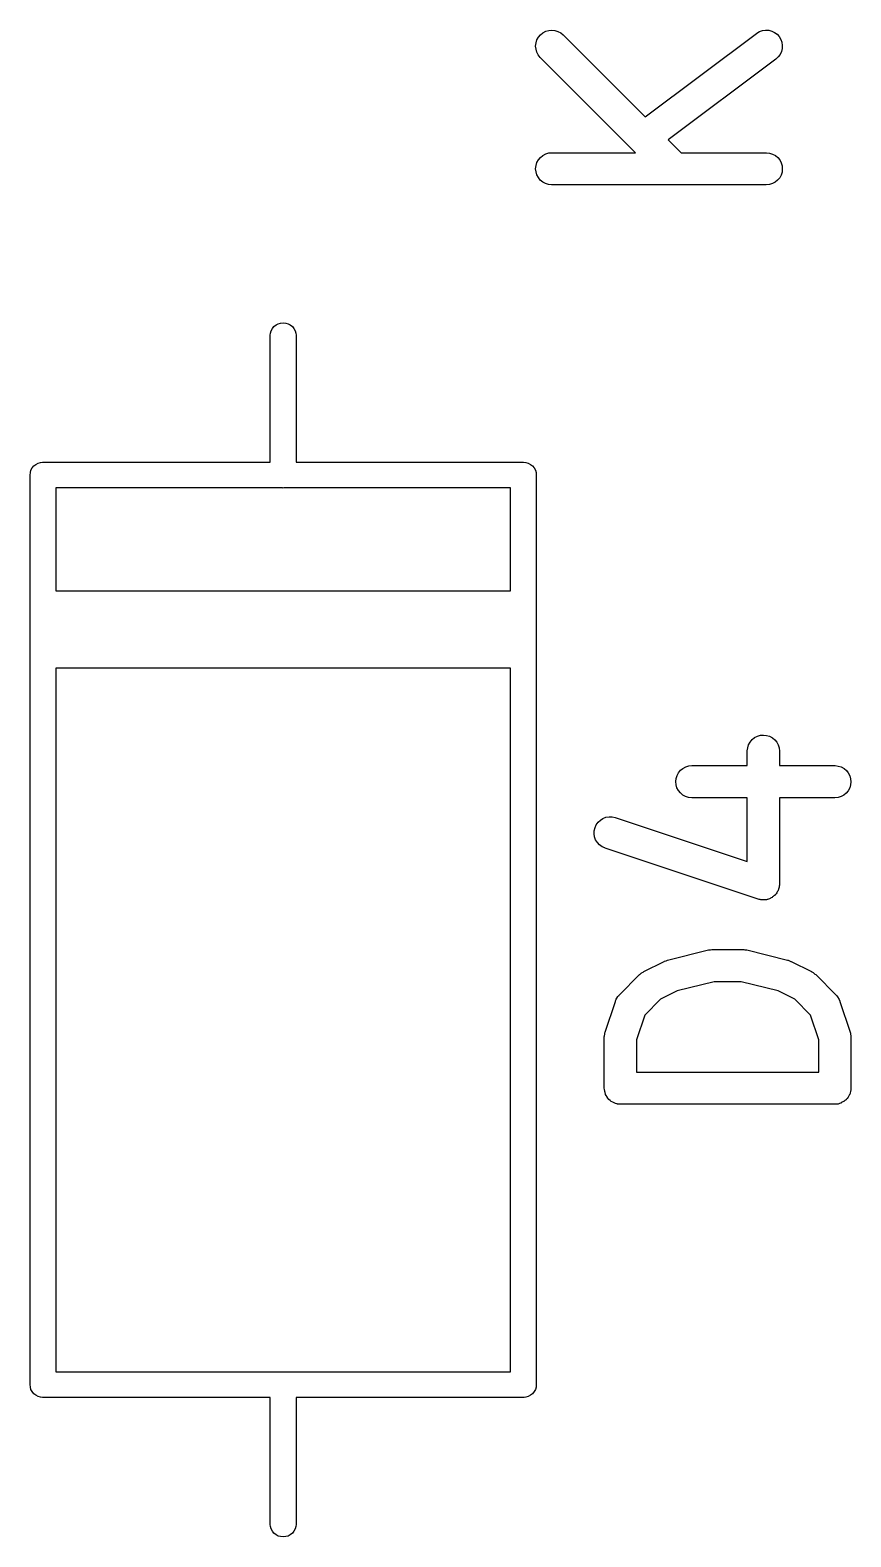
# Model space of a CAD drawing. Extents: x 88 to 197, y -105 to -93.
# Drawn here: x 134.63 to 138.46, y -102.21 to -95.19 of the extents above; entities that cross this region are included whole.
import ezdxf

# ---------------------------------------------------------------- set-up
doc = ezdxf.new("R2010")
doc.units = 0
doc.layers.add('BLACK', color=7, linetype='CONTINUOUS')

msp = doc.modelspace()

# ---------------------------------------------------------------- linework, layer by layer
at = {"layer": 'BLACK', "linetype": 'CONTINUOUS'}
for p, q in [((136.987, -95.2597), (136.989, -95.2451)), ((136.989, -95.2451), (136.993, -95.2312)), ((136.993, -95.2312), (137, -95.2183)), ((137, -95.2183), (137.01, -95.2071)), ((137.01, -95.2071), (137.021, -95.1979)), ((137.021, -95.1979), (137.034, -95.191)), ((137.034, -95.191), (137.048, -95.1869)), ((137.048, -95.1869), (137.063, -95.1855)), ((137.063, -95.1855), (137.077, -95.187)), ((137.077, -95.187), (137.091, -95.1912)), ((137.091, -95.1912), (137.104, -95.1982)), ((137.104, -95.1982), (137.115, -95.2074)), ((137.115, -95.2074), (137.498, -95.59)), ((137.498, -95.59), (138.017, -95.2005)), ((138.017, -95.2005), (138.018, -95.1999)), ((138.018, -95.1999), (138.031, -95.1924)), ((138.031, -95.1924), (138.045, -95.1876)), ((138.045, -95.1876), (138.059, -95.1855)), ((138.059, -95.1855), (138.074, -95.1863)), ((138.074, -95.1863), (138.088, -95.19)), ((138.088, -95.19), (138.101, -95.1963)), ((138.101, -95.1963), (138.113, -95.205)), ((138.113, -95.205), (138.123, -95.2159)), ((138.123, -95.2159), (138.13, -95.2285)), ((138.13, -95.2285), (138.135, -95.2422)), ((138.135, -95.2422), (138.137, -95.2567)), ((136.989, -95.2743), (136.987, -95.2597)), ((136.993, -95.2883), (136.989, -95.2743)), ((136.999, -95.3013), (136.993, -95.2883)), ((137.009, -95.3128), (136.999, -95.3013)), ((137.009, -95.3135), (137.009, -95.3128)), ((137.453, -95.7569), (137.009, -95.3135)), ((138.107, -95.3205), (137.605, -95.6972)), ((138.118, -95.3106), (138.107, -95.3205)), ((138.127, -95.2988), (138.118, -95.3106)), ((138.133, -95.2855), (138.127, -95.2988)), ((138.137, -95.2713), (138.133, -95.2855)), ((138.137, -95.2567), (138.137, -95.2713)), ((137.605, -95.6972), (137.665, -95.7569)), ((136.989, -95.8168), (136.993, -95.8028)), ((136.993, -95.8028), (137, -95.79)), ((137, -95.79), (137.01, -95.7787)), ((137.01, -95.7787), (137.021, -95.7694)), ((137.021, -95.7694), (137.034, -95.7626)), ((137.034, -95.7626), (137.048, -95.7583)), ((137.048, -95.7583), (137.062, -95.7569)), ((137.062, -95.7569), (137.453, -95.7569)), ((137.665, -95.7569), (138.062, -95.7569)), ((138.062, -95.7569), (138.063, -95.7569)), ((138.063, -95.7569), (138.078, -95.7585)), ((138.078, -95.7585), (138.092, -95.763)), ((138.092, -95.763), (138.105, -95.77)), ((138.105, -95.77), (138.116, -95.7794)), ((138.116, -95.7794), (138.125, -95.7908)), ((138.125, -95.7908), (138.132, -95.8038)), ((138.132, -95.8038), (138.136, -95.8178)), ((136.987, -95.8314), (136.989, -95.8168)), ((136.989, -95.846), (136.987, -95.8314)), ((136.993, -95.86), (136.989, -95.846)), ((137, -95.873), (136.993, -95.86)), ((137.009, -95.8844), (137, -95.873)), ((137.02, -95.8938), (137.009, -95.8844)), ((138.125, -95.8738), (138.115, -95.8851)), ((138.132, -95.861), (138.125, -95.8738)), ((138.136, -95.847), (138.132, -95.861)), ((138.136, -95.8178), (138.137, -95.8324)), ((138.137, -95.8324), (138.136, -95.847)), ((137.033, -95.9008), (137.02, -95.8938)), ((137.047, -95.9053), (137.033, -95.9008)), ((137.061, -95.9069), (137.047, -95.9053)), ((137.062, -95.9069), (137.061, -95.9069)), ((138.062, -95.9069), (137.062, -95.9069)), ((138.077, -95.9055), (138.062, -95.9069)), ((138.091, -95.9012), (138.077, -95.9055)), ((138.104, -95.8944), (138.091, -95.9012)), ((138.115, -95.8851), (138.104, -95.8944)), ((135.754, -96.5869), (135.76, -96.5765)), ((135.76, -96.5765), (135.767, -96.5674)), ((135.767, -96.5674), (135.777, -96.5599)), ((135.777, -96.5599), (135.787, -96.5543)), ((135.787, -96.5543), (135.798, -96.5509)), ((135.798, -96.5509), (135.81, -96.5497)), ((135.81, -96.5497), (135.822, -96.5509)), ((135.822, -96.5509), (135.833, -96.5543)), ((135.833, -96.5543), (135.843, -96.5599)), ((135.843, -96.5599), (135.853, -96.5674)), ((135.853, -96.5674), (135.86, -96.5765)), ((135.86, -96.5765), (135.866, -96.5869)), ((135.75, -96.6071), (135.751, -96.5982)), ((135.75, -97.2), (135.75, -96.6071)), ((135.751, -96.5982), (135.754, -96.5869)), ((135.866, -96.5869), (135.869, -96.5982)), ((135.869, -96.5982), (135.87, -96.6071)), ((135.87, -96.6071), (135.87, -97.2)), ((134.64, -97.2265), (134.647, -97.2174)), ((134.647, -97.2174), (134.657, -97.2099)), ((134.657, -97.2099), (134.667, -97.2043)), ((134.667, -97.2043), (134.678, -97.2009)), ((134.678, -97.2009), (134.687, -97.2)), ((134.687, -97.2), (134.69, -97.1997)), ((134.69, -97.1997), (134.693, -97.2)), ((134.693, -97.2), (135.75, -97.2)), ((135.87, -97.2), (136.927, -97.2)), ((136.927, -97.2), (136.93, -97.1997)), ((136.93, -97.1997), (136.942, -97.2009)), ((136.942, -97.2009), (136.953, -97.2043)), ((136.953, -97.2043), (136.963, -97.2099)), ((136.963, -97.2099), (136.973, -97.2174)), ((136.973, -97.2174), (136.98, -97.2265)), ((134.63, -97.26), (134.631, -97.2482)), ((134.63, -97.2629), (134.63, -97.26)), ((134.63, -97.8571), (134.63, -97.2629)), ((134.631, -97.2482), (134.634, -97.2369)), ((134.634, -97.2369), (134.64, -97.2265)), ((136.98, -97.2265), (136.986, -97.2369)), ((136.986, -97.2369), (136.989, -97.2482)), ((136.989, -97.2482), (136.99, -97.2556)), ((136.99, -97.2556), (136.99, -97.26)), ((136.99, -97.26), (136.99, -97.2629)), ((136.99, -97.2629), (136.99, -97.8571)), ((135.807, -97.32), (134.75, -97.32)), ((134.75, -97.32), (134.75, -97.8)), ((135.81, -97.3203), (135.807, -97.32)), ((135.813, -97.32), (135.81, -97.3203)), ((136.87, -97.32), (135.813, -97.32)), ((136.87, -97.8), (136.87, -97.32)), ((134.75, -97.8), (136.87, -97.8)), ((134.63, -97.86), (134.63, -97.8571)), ((134.63, -97.8629), (134.63, -97.86)), ((134.63, -97.9771), (134.63, -97.8629)), ((136.99, -97.8571), (136.99, -97.86)), ((136.99, -97.86), (136.99, -97.8629)), ((136.99, -97.8629), (136.99, -97.9771)), ((134.63, -97.98), (134.63, -97.9771)), ((134.63, -97.9829), (134.63, -97.98)), ((134.63, -98.0971), (134.63, -97.9829)), ((136.99, -97.9771), (136.99, -97.98)), ((136.99, -97.98), (136.99, -97.9829)), ((136.99, -97.9829), (136.99, -98.0971)), ((134.63, -98.1), (134.63, -98.0971)), ((134.63, -98.1029), (134.63, -98.1)), ((134.63, -101.497), (134.63, -98.1029)), ((136.99, -98.0971), (136.99, -98.1)), ((136.99, -98.1), (136.99, -98.1029)), ((136.99, -98.1029), (136.99, -101.497)), ((134.75, -98.16), (134.75, -101.44)), ((136.87, -98.16), (134.75, -98.16)), ((136.87, -101.44), (136.87, -98.16)), ((138.008, -98.4839), (138.021, -98.4771)), ((138.021, -98.4771), (138.035, -98.473)), ((138.035, -98.473), (138.05, -98.4717)), ((138.05, -98.4717), (138.064, -98.4732)), ((138.064, -98.4732), (138.078, -98.4775)), ((138.078, -98.4775), (138.091, -98.4845)), ((137.974, -98.5456), (137.976, -98.5311)), ((137.974, -98.5467), (137.974, -98.5456)), ((137.974, -98.6145), (137.974, -98.5467)), ((137.976, -98.5311), (137.98, -98.5171)), ((137.98, -98.5171), (137.987, -98.5043)), ((137.987, -98.5043), (137.997, -98.4931)), ((137.997, -98.4931), (138.008, -98.4839)), ((138.091, -98.4845), (138.102, -98.4938)), ((138.102, -98.4938), (138.112, -98.5052)), ((138.112, -98.5052), (138.118, -98.5181)), ((138.118, -98.5181), (138.123, -98.5321)), ((138.123, -98.5321), (138.124, -98.5467)), ((138.124, -98.5467), (138.124, -98.6145)), ((137.674, -98.6271), (137.687, -98.6202)), ((137.687, -98.6202), (137.701, -98.616)), ((137.701, -98.616), (137.716, -98.6145)), ((137.716, -98.6145), (137.974, -98.6145)), ((138.124, -98.6145), (138.382, -98.6145)), ((138.382, -98.6145), (138.383, -98.6145)), ((138.383, -98.6145), (138.398, -98.6162)), ((138.398, -98.6162), (138.412, -98.6206)), ((138.412, -98.6206), (138.425, -98.6276)), ((137.641, -98.689), (137.642, -98.6744)), ((137.642, -98.7036), (137.641, -98.689)), ((137.642, -98.6744), (137.647, -98.6605)), ((137.647, -98.6605), (137.654, -98.6476)), ((137.654, -98.6476), (137.663, -98.6363)), ((137.663, -98.6363), (137.674, -98.6271)), ((138.425, -98.6276), (138.436, -98.637)), ((138.436, -98.637), (138.445, -98.6485)), ((138.445, -98.6485), (138.452, -98.6614)), ((138.452, -98.6614), (138.456, -98.6755)), ((138.456, -98.6755), (138.457, -98.69)), ((138.457, -98.69), (138.456, -98.7046)), ((137.646, -98.7176), (137.642, -98.7036)), ((137.653, -98.7306), (137.646, -98.7176)), ((137.662, -98.742), (137.653, -98.7306)), ((137.673, -98.7514), (137.662, -98.742)), ((137.686, -98.7585), (137.673, -98.7514)), ((137.7, -98.7629), (137.686, -98.7585)), ((137.715, -98.7645), (137.7, -98.7629)), ((138.397, -98.7631), (138.382, -98.7645)), ((138.411, -98.7589), (138.397, -98.7631)), ((138.424, -98.752), (138.411, -98.7589)), ((138.435, -98.7427), (138.424, -98.752)), ((138.445, -98.7315), (138.435, -98.7427)), ((138.452, -98.7186), (138.445, -98.7315)), ((138.456, -98.7046), (138.452, -98.7186)), ((137.716, -98.7645), (137.715, -98.7645)), ((137.974, -98.7645), (137.716, -98.7645)), ((137.974, -99.0617), (137.974, -98.7645)), ((138.382, -98.7645), (138.124, -98.7645)), ((138.124, -98.7645), (138.124, -99.1657)), ((137.26, -98.9177), (137.264, -98.9034)), ((137.264, -98.9034), (137.27, -98.8901)), ((137.27, -98.8901), (137.278, -98.8782)), ((137.278, -98.8782), (137.289, -98.8682)), ((137.289, -98.8682), (137.301, -98.8604)), ((137.301, -98.8604), (137.315, -98.8552)), ((137.315, -98.8552), (137.33, -98.8528)), ((137.33, -98.8528), (137.344, -98.8532)), ((137.344, -98.8532), (137.358, -98.8565)), ((137.358, -98.8565), (137.974, -99.0617)), ((137.26, -98.9323), (137.26, -98.9177)), ((137.262, -98.9467), (137.26, -98.9323)), ((137.267, -98.9605), (137.262, -98.9467)), ((137.275, -98.9729), (137.267, -98.9605)), ((137.285, -98.9837), (137.275, -98.9729)), ((137.297, -98.9923), (137.285, -98.9837)), ((137.31, -98.9984), (137.297, -98.9923)), ((137.311, -98.9988), (137.31, -98.9984)), ((138.025, -99.2369), (137.311, -98.9988)), ((138.121, -99.1856), (138.12, -99.1899)), ((138.122, -99.1813), (138.121, -99.1856)), ((138.123, -99.1785), (138.122, -99.1813)), ((138.124, -99.1712), (138.123, -99.1757)), ((138.123, -99.1757), (138.123, -99.1785)), ((138.124, -99.1657), (138.124, -99.1668)), ((138.124, -99.1668), (138.124, -99.1712)), ((138.03, -99.2379), (138.025, -99.2369)), ((138.034, -99.2392), (138.03, -99.2379)), ((138.037, -99.2395), (138.034, -99.2392)), ((138.04, -99.2401), (138.037, -99.2395)), ((138.044, -99.2402), (138.04, -99.2401)), ((138.049, -99.2407), (138.044, -99.2402)), ((138.051, -99.2405), (138.049, -99.2407)), ((138.054, -99.2405), (138.051, -99.2405)), ((138.059, -99.2398), (138.054, -99.2405)), ((138.063, -99.2394), (138.059, -99.2398)), ((138.066, -99.2386), (138.063, -99.2394)), ((138.069, -99.2381), (138.066, -99.2386)), ((138.073, -99.2365), (138.069, -99.2381)), ((138.077, -99.2353), (138.073, -99.2365)), ((138.08, -99.2339), (138.077, -99.2353)), ((138.082, -99.2329), (138.08, -99.2339)), ((138.086, -99.2305), (138.082, -99.2329)), ((138.09, -99.2285), (138.086, -99.2305)), ((138.092, -99.2267), (138.09, -99.2285)), ((138.095, -99.2252), (138.092, -99.2267)), ((138.098, -99.2221), (138.095, -99.2252)), ((138.102, -99.2193), (138.098, -99.2221)), ((138.103, -99.2171), (138.102, -99.2193)), ((138.105, -99.2151), (138.103, -99.2171)), ((138.108, -99.2115), (138.105, -99.2151)), ((138.111, -99.2081), (138.108, -99.2115)), ((138.112, -99.2056), (138.111, -99.2081)), ((138.114, -99.2033), (138.112, -99.2056)), ((138.116, -99.1992), (138.114, -99.2033)), ((138.118, -99.1953), (138.116, -99.1992)), ((138.119, -99.1925), (138.118, -99.1953)), ((138.12, -99.1899), (138.119, -99.1925)), ((137.492, -99.5748), (137.587, -99.5272)), ((137.587, -99.5272), (137.588, -99.5267)), ((137.588, -99.5264), (137.595, -99.5241)), ((137.588, -99.5266), (137.588, -99.5264)), ((137.588, -99.5267), (137.588, -99.5266)), ((137.595, -99.5241), (137.602, -99.5217)), ((137.602, -99.5215), (137.793, -99.4739)), ((137.602, -99.5216), (137.602, -99.5215)), ((137.602, -99.5217), (137.602, -99.5216)), ((137.793, -99.4739), (137.794, -99.4737)), ((137.794, -99.4737), (137.795, -99.4735)), ((137.795, -99.4735), (137.796, -99.4731)), ((137.796, -99.4731), (137.802, -99.4725)), ((137.802, -99.4725), (137.808, -99.4717)), ((137.808, -99.4717), (137.81, -99.4718)), ((137.81, -99.4718), (137.811, -99.4717)), ((137.811, -99.4717), (137.954, -99.4717)), ((137.954, -99.4717), (137.955, -99.4717)), ((137.955, -99.4717), (137.956, -99.4718)), ((137.956, -99.4718), (137.958, -99.4718)), ((137.958, -99.4718), (137.963, -99.4726)), ((137.963, -99.4726), (137.969, -99.4733)), ((137.969, -99.4733), (137.971, -99.4737)), ((137.971, -99.4737), (137.972, -99.4739)), ((137.972, -99.4739), (138.162, -99.5215)), ((138.162, -99.5215), (138.163, -99.5218)), ((138.163, -99.5218), (138.164, -99.5219)), ((138.164, -99.5219), (138.164, -99.522)), ((138.164, -99.522), (138.171, -99.5245)), ((138.171, -99.5245), (138.177, -99.5269)), ((138.177, -99.5269), (138.178, -99.5271)), ((138.178, -99.5271), (138.178, -99.5272)), ((138.178, -99.5272), (138.273, -99.5748)), ((137.377, -99.6841), (137.472, -99.5889)), ((137.472, -99.5889), (137.473, -99.5881)), ((137.473, -99.5881), (137.476, -99.5855)), ((137.476, -99.5855), (137.479, -99.5826)), ((137.479, -99.5826), (137.482, -99.581)), ((137.482, -99.581), (137.484, -99.579)), ((137.484, -99.579), (137.488, -99.5771)), ((137.488, -99.5771), (137.492, -99.5748)), ((138.273, -99.5748), (138.274, -99.5753)), ((138.274, -99.5753), (138.278, -99.5776)), ((138.278, -99.5776), (138.281, -99.5796)), ((138.281, -99.5796), (138.284, -99.5816)), ((138.284, -99.5816), (138.286, -99.5833)), ((138.286, -99.5833), (138.289, -99.5862)), ((138.289, -99.5862), (138.293, -99.5889)), ((138.293, -99.5889), (138.388, -99.6841)), ((137.647, -99.665), (137.57, -99.7035)), ((137.82, -99.6217), (137.647, -99.665)), ((137.945, -99.6217), (137.82, -99.6217)), ((138.118, -99.665), (137.945, -99.6217)), ((138.195, -99.7035), (138.118, -99.665)), ((137.311, -99.8563), (137.359, -99.7134)), ((137.359, -99.7124), (137.36, -99.7104)), ((137.359, -99.7134), (137.359, -99.7124)), ((137.36, -99.7104), (137.361, -99.7083)), ((137.361, -99.7083), (137.363, -99.7038)), ((137.363, -99.7038), (137.365, -99.6991)), ((137.365, -99.6991), (137.367, -99.6974)), ((137.367, -99.6974), (137.368, -99.6954)), ((137.368, -99.6954), (137.371, -99.6915)), ((137.371, -99.6915), (137.374, -99.6873)), ((137.374, -99.6873), (137.376, -99.6858)), ((137.376, -99.6858), (137.377, -99.6841)), ((137.57, -99.7035), (137.496, -99.7777)), ((138.269, -99.7777), (138.195, -99.7035)), ((138.388, -99.6841), (138.389, -99.6849)), ((138.389, -99.6849), (138.39, -99.6866)), ((138.39, -99.6866), (138.392, -99.6881)), ((138.392, -99.6881), (138.394, -99.6923)), ((138.394, -99.6923), (138.398, -99.6963)), ((138.398, -99.6963), (138.399, -99.6982)), ((138.399, -99.6982), (138.4, -99.7001)), ((138.4, -99.7001), (138.402, -99.7047)), ((138.402, -99.7047), (138.404, -99.7093)), ((138.404, -99.7093), (138.405, -99.7114)), ((138.405, -99.7114), (138.406, -99.7134)), ((138.406, -99.7134), (138.454, -99.8563)), ((137.496, -99.7777), (137.457, -99.8922)), ((138.307, -99.8922), (138.269, -99.7777)), ((137.307, -99.879), (137.308, -99.8748)), ((137.307, -99.88), (137.307, -99.879)), ((137.307, -100.118), (137.307, -99.88)), ((137.308, -99.8706), (137.309, -99.8675)), ((137.308, -99.8748), (137.308, -99.8706)), ((137.309, -99.8644), (137.31, -99.8604)), ((137.309, -99.8675), (137.309, -99.8644)), ((137.31, -99.8604), (137.311, -99.8563)), ((138.454, -99.8563), (138.454, -99.8573)), ((138.454, -99.8573), (138.455, -99.8614)), ((138.455, -99.8614), (138.456, -99.8654)), ((138.456, -99.8654), (138.456, -99.8685)), ((138.456, -99.8685), (138.457, -99.8716)), ((138.457, -99.8716), (138.457, -99.8758)), ((138.457, -99.8758), (138.457, -99.88)), ((138.457, -99.88), (138.457, -100.118)), ((137.457, -99.8922), (137.457, -100.043)), ((138.307, -100.043), (138.307, -99.8922)), ((137.457, -100.043), (138.307, -100.043)), ((137.308, -100.125), (137.307, -100.118)), ((137.309, -100.132), (137.308, -100.125)), ((137.309, -100.133), (137.309, -100.132)), ((137.309, -100.132), (137.309, -100.132)), ((137.311, -100.139), (137.309, -100.133)), ((137.313, -100.146), (137.311, -100.139)), ((137.313, -100.147), (137.313, -100.146)), ((137.313, -100.146), (137.313, -100.146)), ((137.316, -100.153), (137.313, -100.147)), ((137.32, -100.159), (137.316, -100.153)), ((137.32, -100.16), (137.32, -100.159)), ((137.32, -100.159), (137.32, -100.159)), ((137.324, -100.165), (137.32, -100.16)), ((137.329, -100.171), (137.324, -100.165)), ((138.44, -100.166), (138.435, -100.171)), ((138.444, -100.16), (138.44, -100.166)), ((138.445, -100.16), (138.444, -100.16)), ((138.444, -100.16), (138.444, -100.16)), ((138.448, -100.154), (138.445, -100.16)), ((138.451, -100.148), (138.448, -100.154)), ((138.452, -100.147), (138.451, -100.147)), ((138.451, -100.147), (138.451, -100.148)), ((138.454, -100.14), (138.452, -100.147)), ((138.456, -100.134), (138.454, -100.14)), ((138.457, -100.126), (138.456, -100.133)), ((138.456, -100.133), (138.456, -100.133)), ((138.456, -100.133), (138.456, -100.134)), ((138.457, -100.118), (138.457, -100.119)), ((138.457, -100.119), (138.457, -100.119)), ((138.457, -100.119), (138.457, -100.119)), ((138.457, -100.119), (138.457, -100.119)), ((138.457, -100.119), (138.457, -100.126)), ((137.335, -100.175), (137.329, -100.171)), ((137.329, -100.171), (137.329, -100.171)), ((137.329, -100.171), (137.329, -100.171)), ((137.34, -100.18), (137.335, -100.175)), ((137.347, -100.184), (137.34, -100.18)), ((137.34, -100.18), (137.34, -100.18)), ((137.34, -100.18), (137.34, -100.18)), ((137.353, -100.187), (137.347, -100.184)), ((137.36, -100.189), (137.353, -100.187)), ((137.353, -100.187), (137.353, -100.187)), ((137.353, -100.187), (137.353, -100.187)), ((137.367, -100.191), (137.36, -100.189)), ((137.367, -100.192), (137.367, -100.191)), ((137.367, -100.191), (137.367, -100.191)), ((137.374, -100.192), (137.367, -100.192)), ((137.381, -100.193), (137.374, -100.192)), ((137.382, -100.193), (137.381, -100.193)), ((138.382, -100.193), (137.382, -100.193)), ((137.382, -100.193), (137.382, -100.193)), ((137.382, -100.193), (137.382, -100.193)), ((137.382, -100.193), (137.382, -100.193)), ((138.389, -100.192), (138.382, -100.193)), ((138.396, -100.192), (138.389, -100.192)), ((138.397, -100.192), (138.396, -100.192)), ((138.404, -100.19), (138.397, -100.192)), ((138.397, -100.192), (138.397, -100.192)), ((138.41, -100.188), (138.404, -100.19)), ((138.411, -100.188), (138.41, -100.188)), ((138.417, -100.184), (138.411, -100.187)), ((138.411, -100.187), (138.411, -100.188)), ((138.423, -100.181), (138.417, -100.184)), ((138.424, -100.181), (138.423, -100.181)), ((138.429, -100.176), (138.424, -100.181)), ((138.424, -100.181), (138.424, -100.181)), ((138.435, -100.172), (138.429, -100.176)), ((138.435, -100.171), (138.435, -100.171)), ((138.435, -100.171), (138.435, -100.172)), ((134.63, -101.5), (134.63, -101.497)), ((134.631, -101.512), (134.63, -101.5)), ((134.75, -101.44), (135.807, -101.44)), ((135.807, -101.44), (135.81, -101.44)), ((135.81, -101.44), (135.813, -101.44)), ((135.813, -101.44), (136.87, -101.44)), ((136.99, -101.5), (136.989, -101.512)), ((136.99, -101.497), (136.99, -101.5)), ((134.634, -101.523), (134.631, -101.512)), ((134.64, -101.533), (134.634, -101.523)), ((134.647, -101.543), (134.64, -101.533)), ((134.657, -101.55), (134.647, -101.543)), ((134.667, -101.556), (134.657, -101.55)), ((134.678, -101.559), (134.667, -101.556)), ((134.687, -101.56), (134.678, -101.559)), ((134.69, -101.56), (134.687, -101.56)), ((134.687, -101.56), (134.687, -101.56)), ((134.693, -101.56), (134.69, -101.56)), ((135.75, -101.56), (134.693, -101.56)), ((135.75, -102.153), (135.75, -101.56)), ((136.927, -101.56), (135.87, -101.56)), ((135.87, -101.56), (135.87, -102.153)), ((136.93, -101.56), (136.927, -101.56)), ((136.933, -101.56), (136.93, -101.56)), ((136.942, -101.559), (136.933, -101.56)), ((136.933, -101.56), (136.933, -101.56)), ((136.953, -101.556), (136.942, -101.559)), ((136.963, -101.55), (136.953, -101.556)), ((136.973, -101.543), (136.963, -101.55)), ((136.98, -101.533), (136.973, -101.543)), ((136.986, -101.523), (136.98, -101.533)), ((136.989, -101.512), (136.986, -101.523)), ((135.751, -102.162), (135.75, -102.153)), ((135.754, -102.173), (135.751, -102.162)), ((135.76, -102.183), (135.754, -102.173)), ((135.767, -102.193), (135.76, -102.183)), ((135.777, -102.2), (135.767, -102.193)), ((135.787, -102.206), (135.777, -102.2)), ((135.798, -102.209), (135.787, -102.206)), ((135.833, -102.206), (135.822, -102.209)), ((135.843, -102.2), (135.833, -102.206)), ((135.853, -102.193), (135.843, -102.2)), ((135.86, -102.183), (135.853, -102.193)), ((135.866, -102.173), (135.86, -102.183)), ((135.869, -102.162), (135.866, -102.173)), ((135.87, -102.153), (135.869, -102.162)), ((135.81, -102.21), (135.798, -102.209)), ((135.822, -102.209), (135.81, -102.21))]:
    msp.add_line(p, q, dxfattribs=at)

doc.saveas('drawing.dxf')
